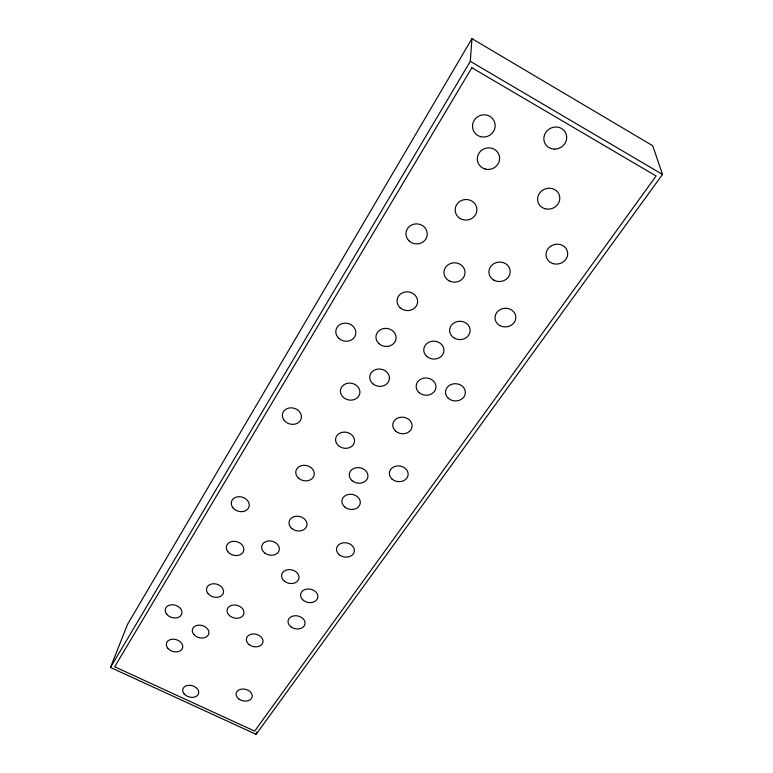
<?xml version="1.0" encoding="UTF-8"?>
<svg xmlns="http://www.w3.org/2000/svg" width="773" height="773" viewBox="0 0 773 773"><rect width="100%" height="100%" fill="white"/><g stroke="black" fill="none" stroke-linecap="round" stroke-linejoin="round"><path stroke-width="1.16" d="M110.491 667.457L470.303 61.328L471.955 38.65L652.721 145.739L662.509 174.447L256.114 734.35L110.491 667.457L127.535 624.4L471.955 38.65M256.114 734.35L256.646 732.041M470.303 61.328L662.509 174.447M471.859 67.724L114.684 666.78L254.655 731.132L656.093 175.983L471.859 67.724M554.541 149.131A11.614 10.88 -30.1 0 0 565.517 132.608A11.614 10.88 -30.1 0 0 545.757 132.463A11.614 10.88 -30.1 0 0 554.541 149.131M184.167 693.961A8.165 5.846 15.2 0 0 198.014 694.734A8.165 5.846 15.2 0 0 189.916 685.322A8.165 5.846 15.2 0 0 184.167 693.961M400.028 307.683A10.32 9.373 7.1 0 0 417.275 303.857A10.32 9.373 7.1 0 0 404.656 292.088A10.32 9.373 7.1 0 0 400.028 307.683M418.995 392.51A9.923 8.638 5.1 0 0 435.614 389.128A9.923 8.638 5.1 0 0 423.585 378.19A9.923 8.638 5.1 0 0 418.995 392.51M298.764 478.352A9.353 7.711 13.6 0 0 314.08 475.424A9.353 7.711 13.6 0 0 302.224 465.452A9.353 7.711 13.6 0 0 298.764 478.352M284.454 581.228A8.822 6.86 12.8 0 0 298.851 578.774A8.822 6.86 12.8 0 0 287.604 569.759A8.822 6.86 12.8 0 0 284.454 581.228M208.014 593.596A8.696 6.628 16 0 0 222.779 594.292A8.696 6.628 16 0 0 214.295 583.76A8.696 6.628 16 0 0 208.014 593.596M460.341 218.633A10.88 10.281 -5.8 0 0 476.902 209.956A10.88 10.281 -5.8 0 0 460.843 200.816A10.88 10.281 -5.8 0 0 460.341 218.633M545.168 208.768A11.199 10.378 -19.6 0 0 559.594 196.12A11.199 10.378 -19.6 0 0 541.351 191.182A11.199 10.378 -19.6 0 0 545.168 208.768M343.454 397.448A9.807 8.474 11.9 0 0 359.658 394.114A9.807 8.474 11.9 0 0 347.425 383.311A9.807 8.474 11.9 0 0 343.454 397.448M291.933 528.568A9.092 7.295 13.2 0 0 306.794 525.872A9.092 7.295 13.2 0 0 295.238 516.374A9.092 7.295 13.2 0 0 291.933 528.568M249.186 644.653A8.474 6.319 13.5 0 0 262.907 642.479A8.474 6.319 13.5 0 0 251.979 634.063A8.474 6.319 13.5 0 0 249.186 644.653M493.85 280.126A10.648 9.73 -6.3 0 0 510.17 272.009A10.648 9.73 -6.3 0 0 494.604 263.264A10.648 9.73 -6.3 0 0 493.85 280.126M454.553 338.245A10.262 9.17 1 0 0 470.148 330.68A10.262 9.17 1 0 0 454.968 322.36A10.262 9.17 1 0 0 454.553 338.245M392.104 479.105A9.45 7.856 7.4 0 0 407.864 476.158A9.45 7.856 7.4 0 0 396.278 466.09A9.45 7.856 7.4 0 0 392.104 479.105M344.748 506.991A9.257 7.556 10.3 0 0 360.044 504.189A9.257 7.556 10.3 0 0 348.497 494.43A9.257 7.556 10.3 0 0 344.748 506.991M227.832 551.661A8.928 6.986 15.9 0 0 243.022 552.328A8.928 6.986 15.9 0 0 234.412 541.293A8.928 6.986 15.9 0 0 227.832 551.661M553.362 263.699A10.909 9.894 -14.1 0 0 567.488 251.737A10.909 9.894 -14.1 0 0 549.69 246.964A10.909 9.894 -14.1 0 0 553.362 263.699M167.867 648.354A8.397 6.145 16.6 0 0 182.051 649.088A8.397 6.145 16.6 0 0 173.674 639.203A8.397 6.145 16.6 0 0 167.867 648.354M290.812 626.729A8.6 6.522 12 0 0 304.871 624.468A8.6 6.522 12 0 0 293.933 615.849A8.6 6.522 12 0 0 290.812 626.729M283.894 419.971A9.634 8.155 15.9 0 0 300.378 420.502A9.634 8.155 15.9 0 0 291.411 407.835A9.634 8.155 15.9 0 0 283.894 419.971M480.535 136.637A11.411 11.035 -27.2 0 0 494.884 123.12A11.411 11.035 -27.2 0 0 476.1 117.998A11.411 11.035 -27.2 0 0 480.535 136.637M409.033 240.838A10.667 10.01 5.7 0 0 426.889 236.644A10.667 10.01 5.7 0 0 413.903 224.17A10.667 10.01 5.7 0 0 409.033 240.838M238.886 699.014A8.194 5.904 13.3 0 0 252.114 697.072A8.194 5.904 13.3 0 0 241.514 689.13A8.194 5.904 13.3 0 0 238.886 699.014M166.794 614.303A8.571 6.397 17.3 0 0 181.269 615.008A8.571 6.397 17.3 0 0 172.717 604.757A8.571 6.397 17.3 0 0 166.794 614.303M339.279 554.763A9.015 7.16 10.2 0 0 354.15 552.183A9.015 7.16 10.2 0 0 342.883 542.868A9.015 7.16 10.2 0 0 339.279 554.763M448.243 398.201A9.943 8.619 2.5 0 0 464.969 394.829A9.943 8.619 2.5 0 0 453.055 383.92A9.943 8.619 2.5 0 0 448.243 398.201M485.183 169.055A11.228 10.754 -18.5 0 0 499.358 155.962A11.228 10.754 -18.5 0 0 480.845 150.938A11.228 10.754 -18.5 0 0 485.183 169.055M338.922 338.429A10.097 8.986 13.8 0 0 355.59 334.786A10.097 8.986 13.8 0 0 342.97 323.394A10.097 8.986 13.8 0 0 338.922 338.429M232.818 507.629A9.16 7.334 16.7 0 0 248.394 508.248A9.16 7.334 16.7 0 0 239.601 496.701A9.16 7.334 16.7 0 0 232.818 507.629M303.383 600.35A8.745 6.744 11.6 0 0 317.713 597.983A8.745 6.744 11.6 0 0 306.639 589.123A8.745 6.744 11.6 0 0 303.383 600.35M193.791 634.449A8.484 6.29 15.8 0 0 208.169 635.184A8.484 6.29 15.8 0 0 199.821 625.115A8.484 6.29 15.8 0 0 193.791 634.449M338.535 445.731A9.556 8.049 11.5 0 0 354.305 442.629A9.556 8.049 11.5 0 0 342.362 432.3A9.556 8.049 11.5 0 0 338.535 445.731M449.026 280.792A10.542 9.691 0 0 0 465.017 272.705A10.542 9.691 0 0 0 449.413 264.008A10.542 9.691 0 0 0 449.026 280.792M395.592 431.102A9.701 8.271 7.2 0 0 411.777 427.913A9.701 8.271 7.2 0 0 399.902 417.381A9.701 8.271 7.2 0 0 395.592 431.102M378.934 343.618A10.107 9.015 9.3 0 0 395.766 339.994A10.107 9.015 9.3 0 0 383.311 328.612A10.107 9.015 9.3 0 0 378.934 343.618M499.831 325.549A10.426 9.315 -4.5 0 0 515.833 317.838A10.426 9.315 -4.5 0 0 500.614 309.403A10.426 9.315 -4.5 0 0 499.831 325.549M264.627 552.898A8.947 7.054 14.2 0 0 279.169 550.318A8.947 7.054 14.2 0 0 267.69 541.071A8.947 7.054 14.2 0 0 264.627 552.898M426.609 356.266A10.117 8.967 4.1 0 0 443.576 352.691A10.117 8.967 4.1 0 0 431.353 341.386A10.117 8.967 4.1 0 0 426.609 356.266M372.828 383.756A9.904 8.648 9.5 0 0 389.186 380.026A9.904 8.648 9.5 0 0 376.693 369.272A9.904 8.648 9.5 0 0 372.828 383.756M352.14 480.709A9.392 7.778 10.1 0 0 367.687 477.772A9.392 7.778 10.1 0 0 355.995 467.762A9.392 7.778 10.1 0 0 352.14 480.709M228.537 614.593A8.609 6.503 14.8 0 0 243.186 615.308A8.609 6.503 14.8 0 0 234.886 604.988A8.609 6.503 14.8 0 0 228.537 614.593"/></g></svg>
